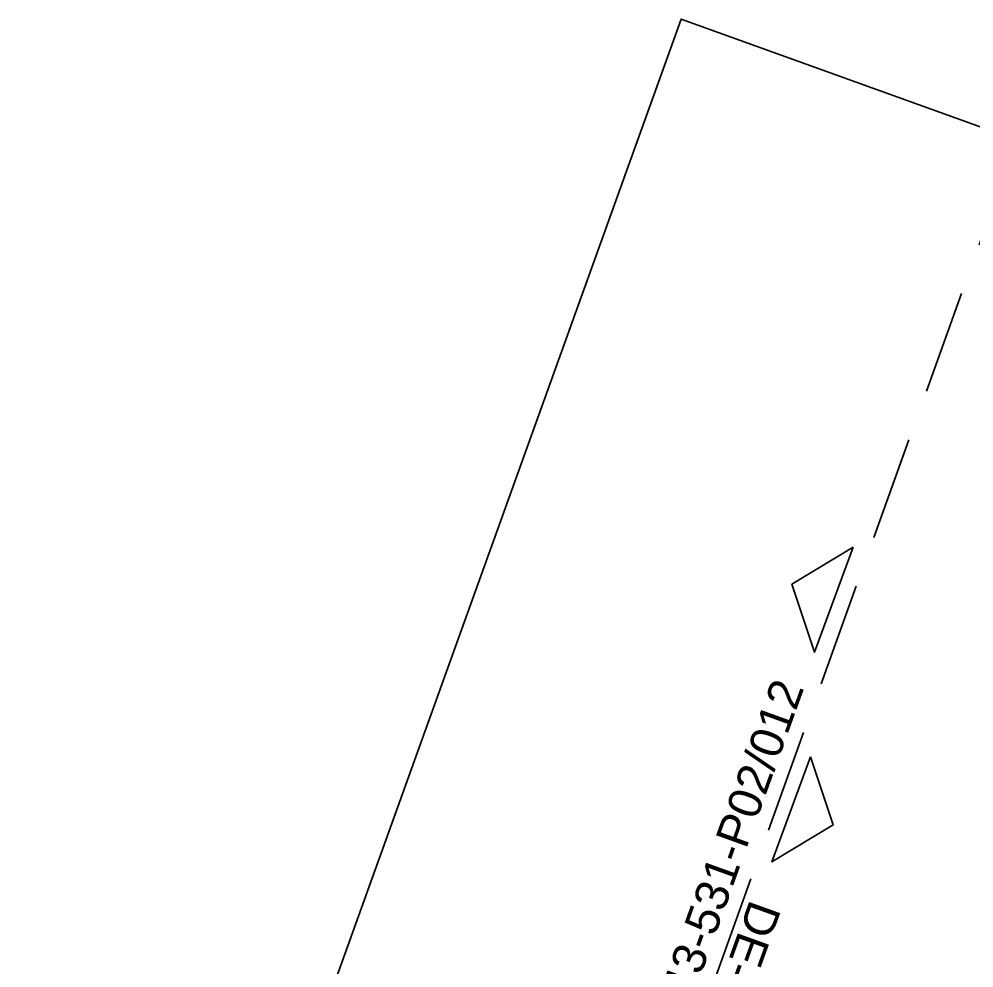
# Model space of a CAD drawing. Header units: metres. Extents: x 820373 to 834957, y 7564678 to 7566875.
# Drawn here: x 821097.4 to 821212.5, y 7565058.9 to 7565173.2 of the extents above; entities that cross this region are included whole.
import ezdxf
from ezdxf.enums import TextEntityAlignment as Align

# ---------------------------------------------------------------- set-up
doc = ezdxf.new("R2010")
doc.units = ezdxf.units.M
doc.linetypes.add('HIDDEN', pattern=[0.375, 0.25, -0.125])
for name, color, linetype in [('P-ARTICULAÇÃO', 4, 'HIDDEN'), ('P-ARTICULAÇÃO-TEXTO-1', 1, 'Continuous'), ('P-ARTICULAÇÃO-TEXTO-2', 2, 'Continuous'), ('P-MALHA-IMPAR', 1, 'Continuous'), ('P-WIPEOUT1', 5, 'Continuous'), ('P-WIPEOUT2', 2, 'Continuous'), ('XREF_GEO$0$F-HZ-PTO-NOTAVEL', 42, 'Continuous'), ('XREF_PAV$0$P-CHAMADA', 1, 'Continuous'), ('XREF_TOP$0$T-HG-PÉ', 23, 'Continuous'), ('XREF_TOP$0$T-HM-COTA', 252, 'Continuous'), ('XREF_TOP$0$T-HM-CURVA_MESTRA', 23, 'Continuous')]:
    doc.layers.add(name, color=color, linetype=linetype)
doc.layers.add('P-FOLHA', color=4, linetype='Continuous', plot=False)
doc.styles.add('ARIAL', font='arial.ttf')
doc.styles.add('R60', font='romans.shx', dxfattribs={"height": 1.5})
doc.styles.add('XREF_GEO$0$ARIAL', font='arial.ttf')
doc.styles.add('XREF_PAV$0$ARIAL', font='arial.ttf')

# ---------------------------------------------------------------- blocks, each defined once
blk = doc.blocks.new('MALHA-IMPAR')
at = {"layer": 'P-MALHA-IMPAR'}
for p, q in [((821200, 7564914.47), (821200, 7565165.02)), ((821150.83, 7565100), (821380.68, 7565100))]:
    blk.add_line(p, q, dxfattribs=at)
at = {"layer": 'P-MALHA-IMPAR', "style": 'R60'}
for s, rotation, p in [('N=7565100', 180, (821205.64, 7565100.09)), ('E=821200', 90, (821200, 7565088.75))]:
    blk.add_text(s, height=1.5, rotation=rotation, dxfattribs=at).set_placement(p, align=Align.BOTTOM_CENTER)
blk = doc.blocks.new('XREF_TOP$0$PONTO')
at = {"layer": 'XREF_TOP$0$T-HM-COTA'}
blk.add_point((0, 0), dxfattribs=at)
blk = doc.blocks.new('XREF_TOP')
at = {"layer": 'XREF_TOP$0$T-HG-PÉ'}
blk.add_polyline3d([(821221.75, 7565047.79, 816.36), (821218.33, 7565049.92, 816.06), (821215.68, 7565053.1, 815.75), (821213.98, 7565056.83, 815.67), (821213.14, 7565060.67, 815.58), (821212.37, 7565064.48, 815.49), (821212.79, 7565068.32, 815.4), (821216.64, 7565081.55, 815.57)], dxfattribs=at)
at = {"layer": 'XREF_TOP$0$T-HM-CURVA_MESTRA'}
blk.add_lwpolyline([(821191.2, 7565085.2), (821192.74, 7565084.61), (821194.31, 7565084.07), (821195.83, 7565083.6), (821197.29, 7565083.18), (821198.68, 7565082.83), (821199.96, 7565082.53), (821201.14, 7565082.28), (821202.18, 7565082.07), (821203.1, 7565081.88), (821203.89, 7565081.67), (821204.56, 7565081.41), (821205.12, 7565081.07), (821205.57, 7565080.63), (821205.93, 7565080.04), (821206.18, 7565079.28), (821206.35, 7565078.33), (821206.43, 7565077.23), (821206.45, 7565076.03), (821206.42, 7565074.77), (821206.35, 7565073.5), (821206.25, 7565072.27), (821206.14, 7565071.13), (821206.03, 7565070.13), (821205.93, 7565069.3), (821205.84, 7565068.62), (821205.76, 7565068.06), (821205.69, 7565067.58), (821205.63, 7565067.14), (821205.57, 7565066.71), (821205.52, 7565066.25), (821205.48, 7565065.73), (821205.44, 7565065.12), (821205.41, 7565064.42), (821205.38, 7565063.68), (821205.35, 7565062.91), (821205.33, 7565062.14), (821205.3, 7565061.38), (821205.28, 7565060.67), (821205.26, 7565060.04), (821205.23, 7565059.48), (821205.21, 7565059.01), (821205.19, 7565058.6)], dxfattribs=at)
at = {"layer": 'XREF_TOP$0$T-HM-COTA', "rotation": 160.3219444444443}
for p in [(821190.15, 7565097.07, 815.2), (821195.95, 7565090.06, 815), (821208.69, 7565084.92, 815.08), (821188.74, 7565074.73, 814.83), (821186.5, 7565071.18, 814.43), (821201.3, 7565068.19, 814.71), (821210.59, 7565068.08, 815.3), (821182.73, 7565062.31, 814.4), (821181.58, 7565060.34, 814.22)]:
    blk.add_blockref('XREF_TOP$0$PONTO', p, dxfattribs=at)
blk = doc.blocks.new('XREF_GEO')
at = {"layer": 'XREF_GEO$0$F-HZ-PTO-NOTAVEL', "linetype": 'Continuous', "lineweight": -3}
blk.add_line((821230.01, 7565077.511), (821196.576, 7565093.853), dxfattribs=at)
at = {"layer": 'XREF_GEO$0$F-HZ-PTO-NOTAVEL', "linetype": 'Continuous', "lineweight": -3, "insert": (821216.128, 7565081.322), "char_height": 2, "attachment_point": 1, "rotation": 153.95055, "style": 'XREF_GEO$0$ARIAL'}
blk.add_mtext('FIM - RAMO 800\\PEST.811+17,999', dxfattribs=at)
blk = doc.blocks.new('XREF_PAV')
at = {"layer": 'XREF_PAV$0$P-CHAMADA', "linetype": 'Continuous', "lineweight": -3}
blk.add_lwpolyline([(821180.27, 7565050.79), (821183.9, 7565060.58), (821192.14, 7565062.67), (821197.73, 7565078.18)], dxfattribs=at)
at = {"layer": 'XREF_PAV$0$P-CHAMADA', "linetype": 'Continuous', "lineweight": -3, "insert": (821195.39, 7565079.15), "char_height": 2, "attachment_point": 3, "rotation": 69.6989, "style": 'XREF_PAV$0$ARIAL'}
blk.add_mtext('EST.235+719', dxfattribs=at)

msp = doc.modelspace()

# ---------------------------------------------------------------- block references
at = {"ltscale": 100}
for name in ['XREF_PAV', 'XREF_GEO', 'XREF_TOP']:
    msp.add_blockref(name, (0, 0), dxfattribs=at)
at = {"layer": 'P-MALHA-IMPAR'}
msp.add_blockref('MALHA-IMPAR', (0, 0), dxfattribs=at)

# ---------------------------------------------------------------- next in the draw order: wipeouts: each hides what was drawn before it
msp.add_wipeout([(821164.667, 7564884.493), (821124.208, 7564899.054), (821204.04, 7565120.876), (821244.5, 7565106.315)]).dxf.layer = 'P-WIPEOUT1'

# ---------------------------------------------------------------- next in the draw order: wipeouts: each hides what was drawn before it
msp.add_wipeout([(821137.811, 7564936.853), (821097.352, 7564951.414), (821177.184, 7565173.235), (821217.644, 7565158.674)]).dxf.layer = 'P-WIPEOUT2'

# ---------------------------------------------------------------- next in the draw order: linework, layer by layer
at = {"layer": 'P-ARTICULAÇÃO', "ltscale": 50}
msp.add_line((821124.208, 7564899.054), (821217.644, 7565158.674), dxfattribs=at)
at = {"layer": 'P-ARTICULAÇÃO-TEXTO-1'}
msp.add_lwpolyline([(821192.787, 7565084.312), (821195.517, 7565076.11), (821188.114, 7565071.647)], close=True, dxfattribs=at)
at = {"layer": 'P-ARTICULAÇÃO-TEXTO-2'}
msp.add_lwpolyline([(821197.929, 7565109.58), (821190.526, 7565105.116), (821193.256, 7565096.914)], close=True, dxfattribs=at)
at = {"layer": 'P-FOLHA'}
msp.add_lwpolyline([(821935.565, 7564900.298), (821855.732, 7564678.477), (821097.352, 7564951.414), (821177.184, 7565173.235)], close=True, dxfattribs=at)

# ---------------------------------------------------------------- next in the draw order: texts
at = {"layer": 'P-ARTICULAÇÃO-TEXTO-1', "insert": (821173.242, 7565021.329), "char_height": 4, "attachment_point": 2, "rotation": 250.20647, "style": 'ARIAL'}
msp.add_mtext('DE-SP0000310-227.243-531-P02/011', dxfattribs=at)
at = {"layer": 'P-ARTICULAÇÃO-TEXTO-2', "insert": (821176.063, 7565048.073), "char_height": 4, "attachment_point": 8, "rotation": 70.20647, "style": 'ARIAL'}
msp.add_mtext('DE-SP0000310-227.243-531-P02/012', dxfattribs=at)

doc.saveas('drawing.dxf')
